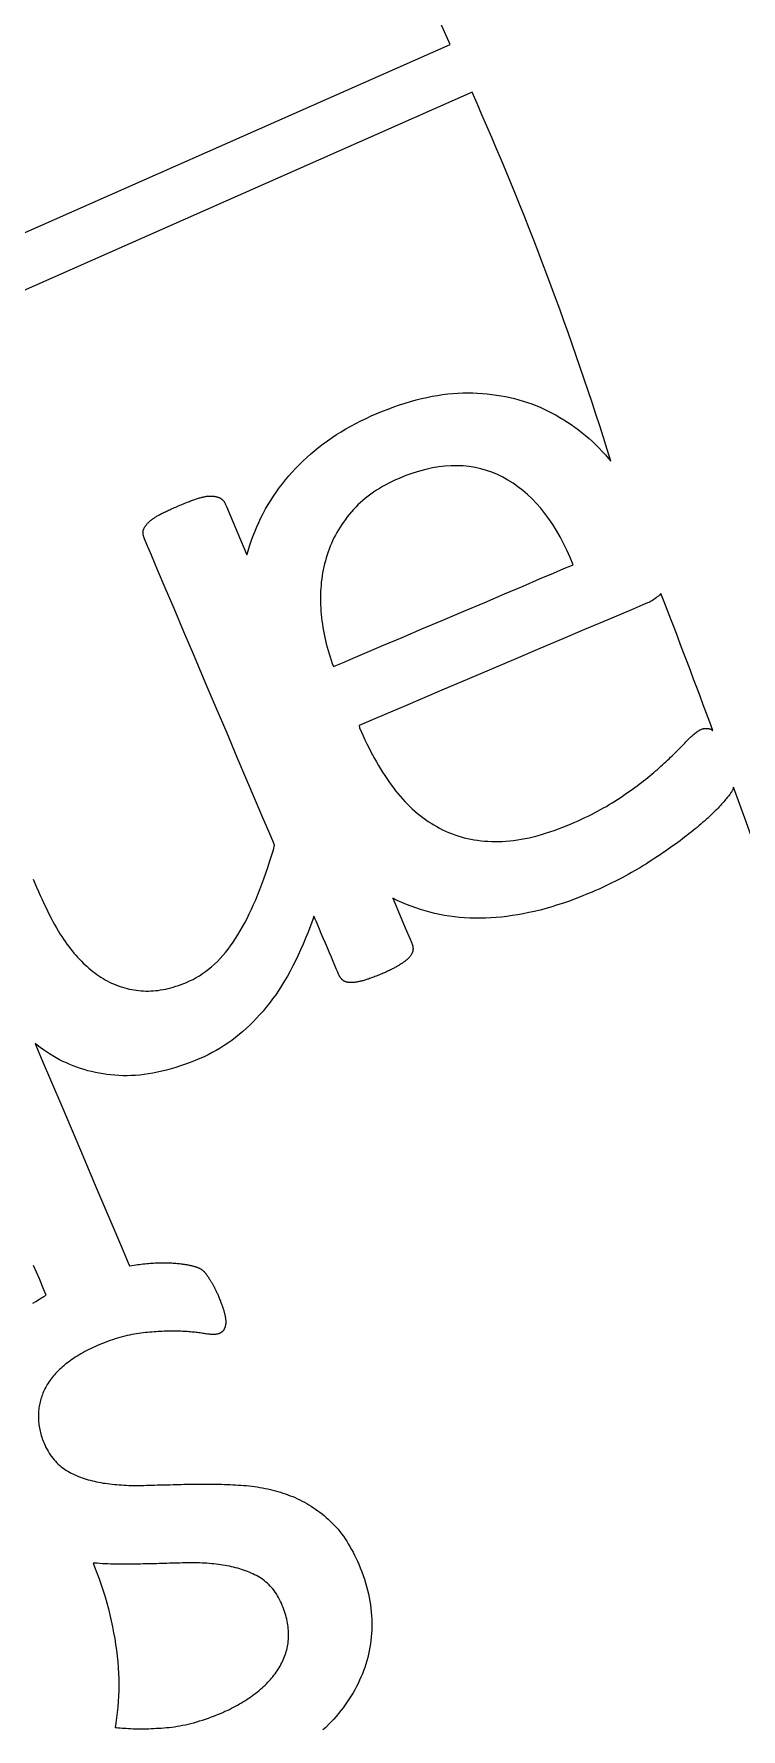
# Model space of a CAD drawing. Header units: millimetres. Extents: x 47 to 159, y 49 to 299.
# Drawn here: x 140.41 to 147.95, y 165.27 to 183.33 of the extents above; entities that cross this region are included whole.
import ezdxf

# ---------------------------------------------------------------- set-up
doc = ezdxf.new("R2010")
doc.units = ezdxf.units.MM

# ---------------------------------------------------------------- blocks, each defined once
blk = doc.blocks.new('angel 01')
for points in [[(27.811, 63.488, 0.036051), (29.696, 83.879, 0.130953), (35.952, 85.712, 0.081074), (34.374, 102.671, 0.071754), (27.521, 130.953, 0.116896), (18.383, 146.555, 0.159235), (13.747, 149.005, 0.318461), (7.102, 157.632, 0.033088)], [(16.672, 131.983), (22.185, 134.42, 0.081951), (15.681, 143.955, 0.066127)], [(17.741, 125.523), (17.766, 125.464), (17.777, 125.438), (17.796, 125.393), (17.816, 125.349), (17.835, 125.306), (17.854, 125.264), (17.874, 125.224), (17.893, 125.185), (17.912, 125.147), (17.931, 125.11), (17.95, 125.074), (17.969, 125.04), (17.988, 125.006), (18.007, 124.974), (18.026, 124.943), (18.045, 124.914), (18.063, 124.885), (18.082, 124.858), (18.1, 124.832), (18.119, 124.807), (18.138, 124.782), (18.156, 124.759), (18.175, 124.736), (18.195, 124.713), (18.214, 124.692), (18.234, 124.67), (18.254, 124.65), (18.274, 124.63), (18.294, 124.611), (18.314, 124.592), (18.335, 124.574), (18.356, 124.557), (18.377, 124.54), (18.398, 124.524), (18.419, 124.508), (18.441, 124.493), (18.463, 124.479), (18.485, 124.465), (18.507, 124.452), (18.53, 124.44), (18.552, 124.428), (18.575, 124.417), (18.598, 124.407), (18.622, 124.397), (18.645, 124.388), (18.669, 124.38), (18.692, 124.372), (18.717, 124.365), (18.741, 124.359), (18.765, 124.353), (18.79, 124.348), (18.815, 124.344), (18.84, 124.34), (18.865, 124.337), (18.89, 124.335), (18.916, 124.333), (18.942, 124.332), (18.968, 124.332), (18.994, 124.333), (19.02, 124.334), (19.046, 124.336), (19.073, 124.339), (19.099, 124.343), (19.126, 124.347), (19.153, 124.353), (19.18, 124.359), (19.207, 124.366), (19.234, 124.373), (19.262, 124.382), (19.289, 124.391), (19.317, 124.401), (19.345, 124.411), (19.373, 124.423), (19.408, 124.439), (19.444, 124.456), (19.478, 124.475), (19.512, 124.495), (19.546, 124.517), (19.578, 124.54), (19.61, 124.565), (19.642, 124.591), (19.673, 124.618), (19.703, 124.647), (19.733, 124.678), (19.762, 124.709), (19.79, 124.742), (19.818, 124.777), (19.845, 124.813), (19.871, 124.851), (19.897, 124.89), (19.923, 124.93), (19.947, 124.972), (19.972, 125.015), (19.996, 125.06), (20.02, 125.106), (20.043, 125.154), (20.066, 125.203), (20.089, 125.253), (20.112, 125.305), (20.134, 125.359), (20.156, 125.413), (20.177, 125.47), (20.199, 125.527), (20.219, 125.587), (20.24, 125.647), (20.26, 125.709), (20.28, 125.773), (20.3, 125.838), (20.312, 125.887), (20.293, 125.934), (20.25, 126.033), (20.189, 126.178), (20.111, 126.362), (20.019, 126.579), (19.916, 126.82), (19.806, 127.079), (19.691, 127.35), (19.575, 127.625), (19.459, 127.897), (19.347, 128.16), (19.243, 128.407), (19.148, 128.63), (19.067, 128.822), (19.001, 128.978), (18.953, 129.089), (18.928, 129.149), (18.923, 129.16), (18.922, 129.164), (18.92, 129.169), (18.918, 129.173), (18.917, 129.178), (18.916, 129.182), (18.915, 129.187), (18.914, 129.191), (18.913, 129.195), (18.912, 129.2), (18.912, 129.204), (18.911, 129.209), (18.911, 129.213), (18.911, 129.217), (18.911, 129.221), (18.912, 129.225), (18.912, 129.23), (18.913, 129.234), (18.913, 129.238), (18.914, 129.242), (18.915, 129.246), (18.917, 129.25), (18.918, 129.255), (18.92, 129.259), (18.922, 129.264), (18.924, 129.268), (18.927, 129.273), (18.93, 129.277), (18.933, 129.282), (18.936, 129.287), (18.939, 129.291), (18.943, 129.296), (18.947, 129.301), (18.951, 129.306), (18.955, 129.311), (18.96, 129.316), (18.965, 129.321), (18.97, 129.326), (18.975, 129.331), (18.98, 129.336), (18.986, 129.341), (18.992, 129.346), (18.998, 129.351), (19.004, 129.356), (19.011, 129.361), (19.018, 129.366), (19.025, 129.371), (19.032, 129.376), (19.039, 129.381), (19.047, 129.385), (19.055, 129.39), (19.063, 129.395), (19.071, 129.4), (19.08, 129.404), (19.089, 129.409), (19.098, 129.414), (19.107, 129.419), (19.117, 129.424), (19.127, 129.429), (19.138, 129.434), (19.149, 129.439), (19.16, 129.445), (19.171, 129.45), (19.183, 129.456), (19.195, 129.461), (19.208, 129.467), (19.221, 129.473), (19.234, 129.479), (19.247, 129.484), (19.261, 129.49), (19.275, 129.497), (19.29, 129.503), (19.304, 129.509), (19.317, 129.514), (19.331, 129.52), (19.344, 129.525), (19.357, 129.53), (19.369, 129.535), (19.382, 129.54), (19.394, 129.545), (19.406, 129.549), (19.417, 129.554), (19.429, 129.558), (19.44, 129.562), (19.451, 129.566), (19.462, 129.57), (19.472, 129.573), (19.482, 129.577), (19.492, 129.58), (19.502, 129.583), (19.512, 129.586), (19.521, 129.589), (19.53, 129.591), (19.539, 129.594), (19.548, 129.596), (19.557, 129.598), (19.565, 129.6), (19.573, 129.601), (19.581, 129.603), (19.589, 129.604), (19.597, 129.605), (19.604, 129.606), (19.612, 129.606), (19.619, 129.607), (19.626, 129.607), (19.633, 129.607), (19.639, 129.606), (19.646, 129.606), (19.652, 129.606), (19.658, 129.605), (19.664, 129.604), (19.67, 129.604), (19.675, 129.603), (19.681, 129.602), (19.686, 129.601), (19.692, 129.6), (19.697, 129.598), (19.702, 129.597), (19.707, 129.596), (19.712, 129.594), (19.716, 129.592), (19.721, 129.591), (19.725, 129.589), (19.729, 129.587), (19.734, 129.585), (19.738, 129.583), (19.741, 129.58), (19.745, 129.578), (19.749, 129.575), (19.752, 129.573), (19.756, 129.57), (19.759, 129.567), (19.762, 129.564), (19.765, 129.561), (19.768, 129.557), (19.771, 129.554), (19.774, 129.55), (19.776, 129.546), (19.779, 129.542), (19.781, 129.538), (19.783, 129.534), (19.786, 129.529), (19.788, 129.525), (19.8, 129.495), (19.846, 129.386), (19.922, 129.208), (20.019, 128.979), (20.031, 129.022), (20.047, 129.074), (20.064, 129.126), (20.082, 129.177), (20.102, 129.227), (20.123, 129.277), (20.145, 129.326), (20.168, 129.374), (20.192, 129.422), (20.218, 129.469), (20.244, 129.515), (20.272, 129.561), (20.301, 129.606), (20.332, 129.65), (20.363, 129.694), (20.396, 129.737), (20.429, 129.779), (20.464, 129.821), (20.501, 129.862), (20.538, 129.903), (20.577, 129.943), (20.616, 129.981), (20.657, 130.019), (20.699, 130.056), (20.742, 130.093), (20.786, 130.128), (20.831, 130.162), (20.878, 130.196), (20.925, 130.229), (20.973, 130.261), (21.023, 130.292), (21.074, 130.322), (21.126, 130.351), (21.178, 130.38), (21.233, 130.407), (21.288, 130.434), (21.344, 130.46), (21.401, 130.485), (21.463, 130.51), (21.524, 130.534), (21.585, 130.557), (21.645, 130.577), (21.704, 130.597), (21.763, 130.614), (21.821, 130.631), (21.879, 130.645), (21.936, 130.658), (21.993, 130.67), (22.049, 130.68), (22.104, 130.688), (22.159, 130.695), (22.213, 130.7), (22.267, 130.704), (22.32, 130.706), (22.373, 130.706), (22.425, 130.706), (22.477, 130.703), (22.528, 130.7), (22.578, 130.695), (22.628, 130.69), (22.678, 130.683), (22.727, 130.675), (22.775, 130.666), (22.823, 130.656), (22.87, 130.645), (22.917, 130.632), (22.963, 130.619), (23.008, 130.604), (23.054, 130.588), (23.098, 130.571), (23.142, 130.553), (23.186, 130.533), (23.228, 130.513), (23.271, 130.491), (23.313, 130.469), (23.354, 130.445), (23.395, 130.42), (23.435, 130.395), (23.474, 130.368), (23.513, 130.34), (23.552, 130.312), (23.59, 130.282), (23.627, 130.251), (23.664, 130.22), (23.7, 130.187), (23.736, 130.153), (23.771, 130.118), (23.805, 130.083), (23.839, 130.046), (23.873, 130.008), (23.897, 129.979, 0.029652), (22.417, 133.91), (16.732, 131.397)], [(30.669, 102.015, 0.06417), (25.204, 126.506), (25.203, 126.502), (25.202, 126.497), (25.2, 126.493), (25.199, 126.488), (25.197, 126.483), (25.195, 126.479), (25.193, 126.474), (25.191, 126.47), (25.189, 126.464), (25.186, 126.459), (25.182, 126.452), (25.177, 126.446), (25.172, 126.438), (25.167, 126.431), (25.161, 126.422), (25.154, 126.413), (25.146, 126.404), (25.138, 126.394), (25.13, 126.383), (25.12, 126.372), (25.111, 126.361), (25.1, 126.349), (25.089, 126.336), (25.077, 126.323), (25.065, 126.309), (25.052, 126.295), (25.039, 126.281), (25.025, 126.266), (25.01, 126.252), (24.995, 126.237), (24.98, 126.222), (24.964, 126.206), (24.947, 126.191), (24.93, 126.175), (24.912, 126.159), (24.894, 126.143), (24.875, 126.127), (24.856, 126.11), (24.836, 126.093), (24.816, 126.076), (24.795, 126.059), (24.774, 126.042), (24.752, 126.024), (24.729, 126.006), (24.706, 125.988), (24.683, 125.971), (24.659, 125.952), (24.635, 125.934), (24.61, 125.916), (24.585, 125.898), (24.559, 125.879), (24.533, 125.861), (24.506, 125.842), (24.479, 125.823), (24.451, 125.804), (24.423, 125.785), (24.394, 125.766), (24.365, 125.747), (24.335, 125.727), (24.305, 125.708), (24.275, 125.688), (24.244, 125.669), (24.212, 125.65), (24.181, 125.631), (24.149, 125.612), (24.116, 125.594), (24.083, 125.575), (24.05, 125.557), (24.016, 125.539), (23.982, 125.521), (23.948, 125.504), (23.913, 125.487), (23.878, 125.47), (23.843, 125.453), (23.807, 125.436), (23.771, 125.419), (23.734, 125.403), (23.697, 125.387), (23.647, 125.366), (23.582, 125.34), (23.518, 125.315), (23.455, 125.291), (23.392, 125.269), (23.329, 125.249), (23.267, 125.23), (23.206, 125.212), (23.145, 125.195), (23.084, 125.18), (23.024, 125.167), (22.964, 125.155), (22.905, 125.144), (22.846, 125.135), (22.788, 125.127), (22.73, 125.12), (22.673, 125.115), (22.616, 125.111), (22.56, 125.109), (22.504, 125.108), (22.448, 125.108), (22.393, 125.11), (22.338, 125.113), (22.284, 125.117), (22.23, 125.123), (22.177, 125.13), (22.124, 125.138), (22.072, 125.148), (22.02, 125.159), (21.969, 125.172), (21.918, 125.186), (21.867, 125.201), (21.817, 125.218), (21.767, 125.236), (21.718, 125.255), (21.67, 125.276), (21.621, 125.298), (21.574, 125.321), (21.572, 125.322), (21.626, 125.195), (21.706, 125.005), (21.757, 124.884), (21.775, 124.842), (21.777, 124.837), (21.779, 124.832), (21.781, 124.827), (21.782, 124.823), (21.784, 124.818), (21.785, 124.814), (21.786, 124.809), (21.787, 124.805), (21.787, 124.8), (21.788, 124.796), (21.788, 124.792), (21.789, 124.788), (21.789, 124.783), (21.789, 124.779), (21.788, 124.775), (21.788, 124.771), (21.788, 124.767), (21.787, 124.763), (21.786, 124.759), (21.785, 124.754), (21.784, 124.75), (21.783, 124.746), (21.781, 124.742), (21.779, 124.738), (21.777, 124.733), (21.775, 124.729), (21.772, 124.725), (21.77, 124.72), (21.767, 124.716), (21.764, 124.712), (21.761, 124.707), (21.757, 124.703), (21.754, 124.698), (21.75, 124.694), (21.746, 124.689), (21.742, 124.685), (21.737, 124.68), (21.733, 124.676), (21.728, 124.671), (21.723, 124.666), (21.717, 124.662), (21.712, 124.657), (21.706, 124.652), (21.7, 124.648), (21.694, 124.643), (21.688, 124.638), (21.681, 124.634), (21.675, 124.629), (21.668, 124.624), (21.661, 124.62), (21.653, 124.615), (21.646, 124.61), (21.638, 124.605), (21.63, 124.601), (21.622, 124.596), (21.613, 124.591), (21.605, 124.586), (21.596, 124.581), (21.586, 124.577), (21.577, 124.572), (21.567, 124.567), (21.558, 124.562), (21.547, 124.557), (21.537, 124.552), (21.526, 124.547), (21.516, 124.542), (21.505, 124.537), (21.493, 124.531), (21.482, 124.526), (21.47, 124.521), (21.458, 124.516), (21.445, 124.511), (21.432, 124.505), (21.419, 124.5), (21.406, 124.495), (21.394, 124.49), (21.382, 124.485), (21.37, 124.48), (21.358, 124.476), (21.347, 124.472), (21.336, 124.468), (21.325, 124.464), (21.314, 124.46), (21.304, 124.457), (21.294, 124.454), (21.284, 124.451), (21.274, 124.448), (21.265, 124.445), (21.256, 124.442), (21.247, 124.44), (21.238, 124.438), (21.229, 124.436), (21.221, 124.434), (21.213, 124.432), (21.205, 124.43), (21.197, 124.429), (21.189, 124.427), (21.182, 124.426), (21.174, 124.425), (21.167, 124.424), (21.16, 124.424), (21.153, 124.423), (21.146, 124.423), (21.14, 124.422), (21.133, 124.422), (21.127, 124.422), (21.121, 124.422), (21.115, 124.423), (21.11, 124.423), (21.104, 124.424), (21.099, 124.424), (21.093, 124.425), (21.088, 124.426), (21.083, 124.427), (21.079, 124.428), (21.074, 124.429), (21.07, 124.431), (21.065, 124.432), (21.061, 124.434), (21.057, 124.436), (21.054, 124.438), (21.05, 124.44), (21.046, 124.442), (21.043, 124.445), (21.04, 124.447), (21.037, 124.45), (21.034, 124.452), (21.031, 124.455), (21.028, 124.458), (21.025, 124.461), (21.023, 124.464), (21.02, 124.467), (21.017, 124.471), (21.015, 124.474), (21.012, 124.478), (21.01, 124.482), (21.007, 124.486), (21.005, 124.49), (21.003, 124.494), (21.001, 124.498), (20.998, 124.503), (20.996, 124.507), (20.995, 124.511), (20.991, 124.521), (20.982, 124.54), (20.971, 124.568), (20.956, 124.603), (20.938, 124.645), (20.919, 124.691), (20.898, 124.74), (20.876, 124.791), (20.854, 124.843), (20.832, 124.895), (20.811, 124.944), (20.791, 124.99), (20.774, 125.032), (20.758, 125.068), (20.746, 125.097), (20.737, 125.117), (20.733, 125.128), (20.719, 125.093), (20.695, 125.025), (20.67, 124.96), (20.644, 124.896), (20.618, 124.833), (20.591, 124.772), (20.564, 124.713), (20.536, 124.655), (20.508, 124.599), (20.479, 124.544), (20.449, 124.491), (20.419, 124.439), (20.388, 124.389), (20.357, 124.34), (20.325, 124.293), (20.292, 124.247), (20.259, 124.203), (20.225, 124.16), (20.191, 124.119), (20.156, 124.08), (20.121, 124.041), (20.085, 124.004), (20.048, 123.968), (20.011, 123.933), (19.973, 123.899), (19.934, 123.867), (19.895, 123.836), (19.856, 123.806), (19.815, 123.777), (19.774, 123.75), (19.733, 123.724), (19.691, 123.699), (19.648, 123.676), (19.605, 123.653), (19.561, 123.632), (19.516, 123.612), (19.465, 123.591), (19.413, 123.571), (19.362, 123.551), (19.311, 123.534), (19.261, 123.518), (19.211, 123.503), (19.162, 123.489), (19.113, 123.477), (19.065, 123.466), (19.017, 123.457), (18.97, 123.449), (18.923, 123.442), (18.877, 123.437), (18.832, 123.433), (18.786, 123.43), (18.742, 123.429), (18.698, 123.429), (18.654, 123.431), (18.611, 123.434), (18.568, 123.438), (18.526, 123.443), (18.485, 123.449), (18.444, 123.456), (18.403, 123.464), (18.363, 123.473), (18.323, 123.483), (18.284, 123.494), (18.245, 123.506), (18.206, 123.519), (18.168, 123.533), (18.131, 123.549), (18.094, 123.565), (18.058, 123.582), (18.022, 123.6), (17.986, 123.62), (17.951, 123.64), (17.916, 123.661), (17.882, 123.683), (17.849, 123.706), (17.815, 123.73), (17.783, 123.755), (17.76, 123.773), (17.827, 123.615), (18.044, 123.105), (18.243, 122.635), (18.42, 122.219), (18.567, 121.871), (18.68, 121.606), (18.752, 121.436), (18.766, 121.403), (18.772, 121.404), (18.793, 121.407), (18.813, 121.41), (18.833, 121.413), (18.853, 121.416), (18.873, 121.419), (18.892, 121.421), (18.912, 121.423), (18.931, 121.425), (18.95, 121.427), (18.969, 121.429), (18.987, 121.43), (19.005, 121.432), (19.023, 121.433), (19.041, 121.434), (19.058, 121.434), (19.075, 121.435), (19.092, 121.436), (19.109, 121.436), (19.125, 121.436), (19.141, 121.436), (19.157, 121.436), (19.173, 121.436), (19.188, 121.435), (19.203, 121.435), (19.218, 121.434), (19.233, 121.433), (19.247, 121.432), (19.261, 121.431), (19.275, 121.429), (19.288, 121.428), (19.301, 121.427), (19.313, 121.425), (19.325, 121.424), (19.337, 121.422), (19.348, 121.421), (19.359, 121.419), (19.37, 121.417), (19.38, 121.416), (19.39, 121.414), (19.4, 121.412), (19.409, 121.41), (19.418, 121.408), (19.427, 121.406), (19.435, 121.404), (19.443, 121.402), (19.45, 121.4), (19.458, 121.398), (19.465, 121.396), (19.472, 121.394), (19.478, 121.391), (19.485, 121.389), (19.491, 121.387), (19.496, 121.385), (19.502, 121.382), (19.507, 121.38), (19.512, 121.378), (19.517, 121.375), (19.522, 121.373), (19.526, 121.37), (19.53, 121.368), (19.534, 121.365), (19.537, 121.362), (19.541, 121.36), (19.544, 121.357), (19.548, 121.354), (19.551, 121.351), (19.554, 121.348), (19.558, 121.345), (19.561, 121.342), (19.564, 121.339), (19.567, 121.335), (19.57, 121.332), (19.573, 121.328), (19.576, 121.325), (19.579, 121.321), (19.582, 121.318), (19.585, 121.314), (19.588, 121.31), (19.591, 121.306), (19.593, 121.302), (19.596, 121.298), (19.599, 121.294), (19.602, 121.289), (19.605, 121.285), (19.608, 121.28), (19.611, 121.276), (19.614, 121.271), (19.617, 121.266), (19.62, 121.261), (19.623, 121.256), (19.627, 121.25), (19.63, 121.245), (19.633, 121.24), (19.637, 121.234), (19.64, 121.228), (19.643, 121.223), (19.647, 121.217), (19.651, 121.211), (19.654, 121.204), (19.658, 121.198), (19.662, 121.191), (19.665, 121.185), (19.669, 121.178), (19.673, 121.17), (19.676, 121.163), (19.68, 121.156), (19.684, 121.148), (19.688, 121.14), (19.692, 121.132), (19.695, 121.124), (19.699, 121.115), (19.703, 121.107), (19.707, 121.098), (19.711, 121.089), (19.715, 121.08), (19.719, 121.07), (19.723, 121.06), (19.727, 121.051), (19.731, 121.041), (19.735, 121.032), (19.738, 121.023), (19.742, 121.013), (19.745, 121.004), (19.748, 120.996), (19.752, 120.987), (19.755, 120.978), (19.758, 120.97), (19.76, 120.961), (19.763, 120.953), (19.766, 120.945), (19.768, 120.937), (19.771, 120.929), (19.773, 120.921), (19.775, 120.914), (19.777, 120.906), (19.779, 120.899), (19.781, 120.892), (19.782, 120.885), (19.784, 120.878), (19.785, 120.871), (19.787, 120.864), (19.788, 120.857), (19.789, 120.851), (19.79, 120.845), (19.791, 120.838), (19.791, 120.832), (19.792, 120.826), (19.792, 120.82), (19.792, 120.814), (19.793, 120.809), (19.793, 120.803), (19.792, 120.797), (19.792, 120.792), (19.792, 120.787), (19.791, 120.782), (19.791, 120.777), (19.79, 120.772), (19.789, 120.767), (19.788, 120.763), (19.787, 120.758), (19.786, 120.754), (19.785, 120.75), (19.784, 120.746), (19.782, 120.742), (19.781, 120.738), (19.779, 120.734), (19.777, 120.731), (19.776, 120.727), (19.774, 120.724), (19.771, 120.721), (19.769, 120.718), (19.767, 120.715), (19.765, 120.712), (19.762, 120.709), (19.76, 120.706), (19.757, 120.704), (19.754, 120.701), (19.752, 120.699), (19.749, 120.696), (19.746, 120.694), (19.743, 120.692), (19.74, 120.69), (19.737, 120.688), (19.734, 120.686), (19.73, 120.685), (19.727, 120.683), (19.723, 120.681), (19.718, 120.679), (19.712, 120.678), (19.705, 120.676), (19.699, 120.675), (19.691, 120.674), (19.684, 120.673), (19.676, 120.672), (19.667, 120.672), (19.659, 120.672), (19.649, 120.672), (19.64, 120.672), (19.63, 120.673), (19.619, 120.674), (19.608, 120.675), (19.597, 120.676), (19.585, 120.678), (19.573, 120.68), (19.561, 120.682), (19.548, 120.684), (19.535, 120.686), (19.521, 120.688), (19.507, 120.69), (19.493, 120.692), (19.478, 120.694), (19.463, 120.695), (19.448, 120.697), (19.432, 120.698), (19.416, 120.699), (19.4, 120.701), (19.383, 120.702), (19.366, 120.703), (19.349, 120.704), (19.331, 120.705), (19.313, 120.706), (19.295, 120.706), (19.276, 120.707), (19.257, 120.707), (19.237, 120.707), (19.218, 120.708), (19.198, 120.707), (19.178, 120.707), (19.157, 120.707), (19.136, 120.706), (19.115, 120.705), (19.094, 120.704), (19.072, 120.703), (19.05, 120.701), (19.028, 120.7), (19.006, 120.698), (18.983, 120.696), (18.96, 120.694), (18.936, 120.692), (18.913, 120.689), (18.889, 120.687), (18.865, 120.684), (18.84, 120.68), (18.816, 120.676), (18.791, 120.671), (18.766, 120.666), (18.741, 120.661), (18.716, 120.654), (18.69, 120.648), (18.665, 120.641), (18.639, 120.633), (18.613, 120.625), (18.586, 120.616), (18.56, 120.607), (18.533, 120.597), (18.507, 120.587), (18.48, 120.577), (18.452, 120.565), (18.427, 120.555), (18.403, 120.544), (18.38, 120.533), (18.357, 120.522), (18.334, 120.511), (18.312, 120.5), (18.29, 120.489), (18.269, 120.477), (18.249, 120.465), (18.228, 120.453), (18.209, 120.441), (18.189, 120.429), (18.17, 120.417), (18.152, 120.404), (18.134, 120.391), (18.116, 120.378), (18.099, 120.365), (18.083, 120.352), (18.067, 120.338), (18.051, 120.325), (18.036, 120.311), (18.021, 120.297), (18.007, 120.283), (17.993, 120.27), (17.98, 120.255), (17.967, 120.241), (17.955, 120.227), (17.943, 120.213), (17.932, 120.198), (17.921, 120.184), (17.911, 120.169), (17.901, 120.154), (17.891, 120.139), (17.882, 120.124), (17.874, 120.109), (17.866, 120.094), (17.859, 120.079), (17.852, 120.063), (17.845, 120.048), (17.839, 120.033), (17.833, 120.017), (17.828, 120.001), (17.823, 119.986), (17.818, 119.97), (17.814, 119.954), (17.81, 119.938), (17.807, 119.922), (17.804, 119.906), (17.802, 119.89), (17.8, 119.874), (17.798, 119.857), (17.797, 119.841), (17.796, 119.825), (17.796, 119.808), (17.796, 119.791), (17.796, 119.775), (17.797, 119.758), (17.798, 119.742), (17.8, 119.725), (17.802, 119.709), (17.804, 119.692), (17.807, 119.676), (17.81, 119.66), (17.814, 119.643), (17.818, 119.627), (17.822, 119.61), (17.827, 119.594), (17.832, 119.578), (17.837, 119.561), (17.843, 119.545), (17.85, 119.529), (17.857, 119.512), (17.867, 119.49), (17.877, 119.468), (17.888, 119.447), (17.899, 119.427), (17.911, 119.407), (17.923, 119.388), (17.936, 119.37), (17.949, 119.353), (17.963, 119.336), (17.977, 119.32), (17.992, 119.304), (18.007, 119.29), (18.023, 119.275), (18.039, 119.262), (18.056, 119.249), (18.073, 119.237), (18.09, 119.226), (18.108, 119.215), (18.127, 119.205), (18.145, 119.195), (18.164, 119.186), (18.184, 119.177), (18.203, 119.168), (18.223, 119.16), (18.243, 119.152), (18.264, 119.144), (18.285, 119.137), (18.306, 119.13), (18.327, 119.124), (18.349, 119.118), (18.371, 119.112), (18.393, 119.107), (18.416, 119.102), (18.439, 119.097), (18.462, 119.093), (18.485, 119.089), (18.509, 119.086), (18.533, 119.082), (18.557, 119.079), (18.582, 119.077), (18.607, 119.074), (18.631, 119.072), (18.657, 119.07), (18.682, 119.068), (18.708, 119.067), (18.734, 119.065), (18.76, 119.064), (18.786, 119.064), (18.813, 119.063), (18.839, 119.063), (18.867, 119.063), (18.894, 119.063), (18.921, 119.064), (18.949, 119.065), (18.977, 119.065), (19.005, 119.066), (19.033, 119.067), (19.061, 119.068), (19.089, 119.068), (19.117, 119.069), (19.146, 119.07), (19.174, 119.071), (19.202, 119.071), (19.231, 119.072), (19.259, 119.073), (19.288, 119.073), (19.316, 119.074), (19.345, 119.075), (19.374, 119.075), (19.403, 119.076), (19.432, 119.076), (19.46, 119.077), (19.489, 119.077), (19.518, 119.078), (19.547, 119.078), (19.576, 119.078), (19.605, 119.078), (19.634, 119.078), (19.663, 119.077), (19.692, 119.077), (19.722, 119.076), (19.751, 119.075), (19.78, 119.074), (19.809, 119.073), (19.838, 119.072), (19.868, 119.071), (19.897, 119.069), (19.926, 119.067), (19.955, 119.066), (19.985, 119.064), (20.014, 119.061), (20.043, 119.058), (20.071, 119.055), (20.1, 119.051), (20.128, 119.047), (20.157, 119.042), (20.185, 119.037), (20.212, 119.032), (20.24, 119.026), (20.268, 119.02), (20.295, 119.013), (20.322, 119.006), (20.349, 118.998), (20.375, 118.99), (20.402, 118.982), (20.428, 118.973), (20.455, 118.964), (20.48, 118.954), (20.506, 118.944), (20.532, 118.933), (20.557, 118.922), (20.582, 118.91), (20.607, 118.897), (20.631, 118.884), (20.655, 118.87), (20.679, 118.856), (20.703, 118.841), (20.727, 118.826), (20.75, 118.81), (20.773, 118.794), (20.796, 118.777), (20.819, 118.759), (20.841, 118.741), (20.863, 118.722), (20.885, 118.703), (20.906, 118.683), (20.928, 118.662), (20.948, 118.641), (20.969, 118.619), (20.989, 118.596), (21.008, 118.572), (21.027, 118.547), (21.046, 118.522), (21.064, 118.495), (21.082, 118.468), (21.099, 118.44), (21.116, 118.412), (21.133, 118.382), (21.149, 118.352), (21.165, 118.321), (21.18, 118.29), (21.195, 118.257), (21.21, 118.224), (21.226, 118.184), (21.242, 118.144), (21.256, 118.104), (21.27, 118.064), (21.282, 118.025), (21.293, 117.985), (21.304, 117.946), (21.313, 117.907), (21.321, 117.868), (21.328, 117.829), (21.334, 117.79), (21.34, 117.752), (21.344, 117.713), (21.347, 117.675), (21.349, 117.637), (21.35, 117.599), (21.35, 117.561), (21.348, 117.523), (21.346, 117.485), (21.343, 117.448), (21.339, 117.411), (21.335, 117.374), (21.329, 117.338), (21.322, 117.301), (21.314, 117.265), (21.306, 117.23), (21.296, 117.194), (21.286, 117.159), (21.274, 117.124), (21.262, 117.089), (21.249, 117.055), (21.234, 117.021), (21.219, 116.987), (21.203, 116.953), (21.186, 116.92), (21.168, 116.886), (21.149, 116.853), (21.13, 116.821), (21.109, 116.789), (21.088, 116.757), (21.066, 116.725), (21.043, 116.694), (21.019, 116.663), (20.994, 116.633), (20.969, 116.602), (20.943, 116.573), (20.915, 116.543), (20.887, 116.514), (20.859, 116.485), (20.829, 116.457)]]:
    blk.add_lwpolyline(points, format="xyb")
for points in [[(23.495, 128.874), (23.463, 128.953), (23.428, 129.029), (23.393, 129.102), (23.356, 129.172), (23.317, 129.239), (23.278, 129.303), (23.236, 129.364), (23.193, 129.421), (23.149, 129.476), (23.104, 129.528), (23.057, 129.577), (23.008, 129.623), (22.958, 129.666), (22.907, 129.706), (22.854, 129.743), (22.799, 129.777), (22.744, 129.808), (22.687, 129.836), (22.629, 129.86), (22.57, 129.88), (22.51, 129.897), (22.449, 129.911), (22.387, 129.921), (22.324, 129.927), (22.26, 129.93), (22.195, 129.929), (22.129, 129.925), (22.062, 129.917), (21.995, 129.906), (21.926, 129.89), (21.856, 129.872), (21.785, 129.85), (21.713, 129.824), (21.64, 129.795), (21.603, 129.778), (21.567, 129.761), (21.532, 129.744), (21.497, 129.726), (21.464, 129.707), (21.431, 129.688), (21.399, 129.668), (21.368, 129.648), (21.339, 129.627), (21.309, 129.605), (21.281, 129.583), (21.254, 129.56), (21.228, 129.537), (21.202, 129.513), (21.178, 129.488), (21.154, 129.463), (21.131, 129.437), (21.109, 129.411), (21.088, 129.384), (21.068, 129.357), (21.048, 129.33), (21.029, 129.303), (21.011, 129.275), (20.994, 129.247), (20.977, 129.218), (20.961, 129.189), (20.946, 129.16), (20.932, 129.131), (20.919, 129.101), (20.906, 129.071), (20.894, 129.041), (20.883, 129.011), (20.872, 128.98), (20.863, 128.949), (20.854, 128.917), (20.846, 128.885), (20.838, 128.853), (20.832, 128.821), (20.825, 128.789), (20.82, 128.756), (20.815, 128.723), (20.811, 128.69), (20.808, 128.657), (20.806, 128.623), (20.804, 128.589), (20.802, 128.555), (20.802, 128.521), (20.802, 128.486), (20.803, 128.452), (20.805, 128.416), (20.807, 128.381), (20.81, 128.346), (20.813, 128.311), (20.818, 128.276), (20.822, 128.24), (20.828, 128.205), (20.834, 128.17), (20.841, 128.135), (20.848, 128.101), (20.856, 128.066), (20.864, 128.031), (20.873, 127.996), (20.883, 127.962), (20.893, 127.927), (20.904, 127.893), (20.916, 127.859), (20.928, 127.824), (20.941, 127.79), (20.966, 127.801), (21.038, 127.831), (21.151, 127.879), (21.298, 127.942), (21.474, 128.016), (21.671, 128.1), (21.883, 128.19), (22.105, 128.284), (22.33, 128.38), (22.552, 128.474), (22.765, 128.564), (22.962, 128.648), (23.137, 128.723), (23.285, 128.785), (23.397, 128.833), (23.47, 128.864)], [(18.38, 118.235), (18.395, 118.197), (18.42, 118.132), (18.443, 118.067), (18.465, 118.003), (18.486, 117.939), (18.506, 117.875), (18.525, 117.811), (18.542, 117.747), (18.558, 117.684), (18.572, 117.62), (18.586, 117.557), (18.598, 117.494), (18.609, 117.431), (18.619, 117.369), (18.628, 117.306), (18.635, 117.244), (18.641, 117.182), (18.646, 117.12), (18.65, 117.059), (18.652, 116.998), (18.653, 116.938), (18.652, 116.878), (18.651, 116.819), (18.647, 116.76), (18.643, 116.701), (18.637, 116.643), (18.63, 116.585), (18.622, 116.528), (18.614, 116.484), (18.627, 116.483), (18.647, 116.481), (18.668, 116.48), (18.69, 116.478), (18.711, 116.476), (18.733, 116.475), (18.756, 116.473), (18.778, 116.472), (18.802, 116.471), (18.825, 116.47), (18.849, 116.47), (18.873, 116.47), (18.897, 116.47), (18.922, 116.47), (18.947, 116.47), (18.973, 116.471), (18.998, 116.472), (19.024, 116.473), (19.051, 116.475), (19.078, 116.476), (19.105, 116.478), (19.132, 116.48), (19.16, 116.483), (19.188, 116.485), (19.217, 116.488), (19.245, 116.492), (19.274, 116.496), (19.303, 116.501), (19.333, 116.507), (19.362, 116.513), (19.392, 116.519), (19.422, 116.527), (19.453, 116.535), (19.483, 116.543), (19.514, 116.553), (19.545, 116.563), (19.576, 116.573), (19.608, 116.584), (19.64, 116.596), (19.672, 116.608), (19.704, 116.621), (19.736, 116.634), (19.76, 116.645), (19.784, 116.656), (19.808, 116.666), (19.831, 116.677), (19.853, 116.689), (19.876, 116.7), (19.898, 116.711), (19.919, 116.723), (19.94, 116.735), (19.961, 116.747), (19.982, 116.759), (20.002, 116.772), (20.021, 116.785), (20.04, 116.797), (20.059, 116.81), (20.078, 116.824), (20.096, 116.837), (20.113, 116.85), (20.131, 116.864), (20.148, 116.878), (20.164, 116.892), (20.18, 116.906), (20.196, 116.921), (20.211, 116.935), (20.226, 116.95), (20.24, 116.965), (20.254, 116.98), (20.268, 116.995), (20.281, 117.01), (20.294, 117.025), (20.306, 117.041), (20.318, 117.057), (20.33, 117.072), (20.341, 117.088), (20.352, 117.104), (20.362, 117.121), (20.372, 117.137), (20.381, 117.154), (20.39, 117.171), (20.398, 117.188), (20.406, 117.205), (20.413, 117.222), (20.42, 117.239), (20.427, 117.257), (20.432, 117.274), (20.438, 117.292), (20.442, 117.31), (20.447, 117.328), (20.45, 117.347), (20.454, 117.365), (20.457, 117.384), (20.459, 117.403), (20.461, 117.422), (20.462, 117.441), (20.462, 117.46), (20.463, 117.479), (20.462, 117.498), (20.461, 117.518), (20.459, 117.537), (20.457, 117.557), (20.454, 117.577), (20.451, 117.597), (20.447, 117.618), (20.443, 117.638), (20.438, 117.659), (20.432, 117.679), (20.426, 117.7), (20.419, 117.721), (20.411, 117.742), (20.403, 117.764), (20.395, 117.785), (20.386, 117.807), (20.376, 117.828), (20.366, 117.849), (20.355, 117.869), (20.344, 117.888), (20.332, 117.907), (20.32, 117.925), (20.307, 117.943), (20.294, 117.96), (20.28, 117.976), (20.266, 117.991), (20.252, 118.006), (20.237, 118.021), (20.221, 118.034), (20.205, 118.047), (20.189, 118.059), (20.172, 118.071), (20.155, 118.082), (20.137, 118.092), (20.119, 118.102), (20.1, 118.112), (20.082, 118.121), (20.062, 118.129), (20.043, 118.138), (20.023, 118.146), (20.003, 118.153), (19.983, 118.161), (19.962, 118.168), (19.941, 118.174), (19.92, 118.181), (19.898, 118.186), (19.876, 118.192), (19.854, 118.197), (19.831, 118.202), (19.808, 118.206), (19.785, 118.21), (19.761, 118.214), (19.738, 118.217), (19.714, 118.22), (19.689, 118.223), (19.665, 118.226), (19.64, 118.228), (19.616, 118.231), (19.591, 118.233), (19.565, 118.234), (19.54, 118.236), (19.514, 118.237), (19.489, 118.238), (19.463, 118.238), (19.436, 118.239), (19.41, 118.239), (19.384, 118.238), (19.357, 118.238), (19.33, 118.237), (19.303, 118.236), (19.275, 118.236), (19.248, 118.235), (19.221, 118.234), (19.193, 118.233), (19.165, 118.232), (19.138, 118.232), (19.11, 118.231), (19.082, 118.23), (19.054, 118.229), (19.026, 118.229), (18.998, 118.228), (18.969, 118.227), (18.941, 118.226), (18.912, 118.226), (18.884, 118.225), (18.855, 118.225), (18.826, 118.224), (18.797, 118.223), (18.768, 118.223), (18.739, 118.223), (18.71, 118.223), (18.681, 118.223), (18.652, 118.223), (18.624, 118.224), (18.595, 118.225), (18.566, 118.225), (18.537, 118.227), (18.508, 118.228), (18.479, 118.229), (18.45, 118.231), (18.421, 118.233), (18.392, 118.234)]]:
    blk.add_lwpolyline(points, close=True)
blk.add_lwpolyline([(24.43, 128.569), (24.424, 128.562), (24.414, 128.551), (24.403, 128.541), (24.391, 128.531), (24.38, 128.521), (24.367, 128.512), (24.355, 128.503), (24.342, 128.495), (24.328, 128.488), (24.315, 128.48), (24.3, 128.474), (24.287, 128.468), (24.238, 128.447), (24.14, 128.405), (23.999, 128.345), (23.822, 128.27), (23.615, 128.183), (23.385, 128.085), (23.139, 127.981), (22.883, 127.872), (22.623, 127.762), (22.367, 127.653), (22.121, 127.548), (21.89, 127.45), (21.683, 127.362), (21.505, 127.287), (21.363, 127.227), (21.263, 127.184), (21.213, 127.163), (21.219, 127.135), (21.238, 127.092), (21.257, 127.05), (21.276, 127.008), (21.296, 126.967), (21.316, 126.927), (21.336, 126.887), (21.357, 126.848), (21.378, 126.81), (21.399, 126.773), (21.421, 126.736), (21.442, 126.7), (21.464, 126.665), (21.487, 126.63), (21.509, 126.596), (21.532, 126.563), (21.556, 126.53), (21.579, 126.498), (21.603, 126.467), (21.627, 126.437), (21.652, 126.408), (21.677, 126.379), (21.702, 126.351), (21.728, 126.324), (21.755, 126.298), (21.781, 126.273), (21.809, 126.249), (21.836, 126.225), (21.864, 126.203), (21.893, 126.181), (21.922, 126.16), (21.951, 126.14), (21.981, 126.12), (22.011, 126.102), (22.041, 126.084), (22.072, 126.067), (22.104, 126.051), (22.136, 126.036), (22.168, 126.022), (22.2, 126.009), (22.234, 125.997), (22.267, 125.986), (22.301, 125.975), (22.335, 125.966), (22.37, 125.958), (22.405, 125.95), (22.441, 125.944), (22.477, 125.938), (22.513, 125.934), (22.55, 125.93), (22.587, 125.928), (22.625, 125.926), (22.663, 125.925), (22.701, 125.925), (22.74, 125.927), (22.779, 125.929), (22.819, 125.932), (22.86, 125.937), (22.901, 125.943), (22.942, 125.949), (22.984, 125.957), (23.027, 125.966), (23.07, 125.976), (23.113, 125.987), (23.157, 126), (23.202, 126.013), (23.247, 126.028), (23.292, 126.043), (23.338, 126.06), (23.385, 126.078), (23.432, 126.097), (23.475, 126.115), (23.512, 126.131), (23.549, 126.147), (23.585, 126.164), (23.62, 126.18), (23.655, 126.197), (23.689, 126.214), (23.722, 126.231), (23.755, 126.248), (23.787, 126.265), (23.818, 126.283), (23.849, 126.3), (23.88, 126.318), (23.91, 126.336), (23.939, 126.354), (23.967, 126.372), (23.995, 126.391), (24.022, 126.409), (24.049, 126.428), (24.075, 126.446), (24.101, 126.464), (24.127, 126.483), (24.151, 126.501), (24.176, 126.519), (24.2, 126.537), (24.223, 126.555), (24.246, 126.572), (24.268, 126.59), (24.29, 126.608), (24.312, 126.625), (24.333, 126.642), (24.353, 126.66), (24.373, 126.677), (24.393, 126.694), (24.412, 126.711), (24.43, 126.728), (24.448, 126.744), (24.466, 126.76), (24.483, 126.776), (24.5, 126.792), (24.517, 126.808), (24.533, 126.823), (24.549, 126.838), (24.564, 126.853), (24.579, 126.867), (24.594, 126.882), (24.608, 126.896), (24.622, 126.909), (24.635, 126.923), (24.648, 126.936), (24.661, 126.949), (24.673, 126.962), (24.685, 126.974), (24.696, 126.986), (24.707, 126.998), (24.718, 127.009), (24.729, 127.02), (24.739, 127.03), (24.749, 127.04), (24.759, 127.049), (24.769, 127.058), (24.778, 127.066), (24.788, 127.074), (24.797, 127.081), (24.805, 127.088), (24.814, 127.094), (24.822, 127.1), (24.83, 127.105), (24.838, 127.109), (24.846, 127.114), (24.853, 127.117), (24.86, 127.12), (24.864, 127.122), (24.868, 127.123), (24.872, 127.125), (24.876, 127.126), (24.88, 127.127), (24.884, 127.128), (24.888, 127.129), (24.893, 127.13), (24.897, 127.13), (24.901, 127.131), (24.905, 127.131), (24.909, 127.131), (24.913, 127.131), (24.917, 127.131), (24.921, 127.131), (24.925, 127.131), (24.929, 127.13), (24.933, 127.13), (24.938, 127.129), (24.942, 127.128), (24.946, 127.127), (24.95, 127.125), (24.954, 127.124), (24.957, 127.122), (24.961, 127.121), (24.965, 127.119), (24.969, 127.117), (24.973, 127.115), (24.976, 127.112), (24.98, 127.11), (24.984, 127.107), (24.984, 127.107, 0.003981)], format="xyb", close=True)
blk.add_lwpolyline([(17.736, 121.004), (17.774, 121.028), (17.813, 121.052), (17.854, 121.076), (17.88, 121.09), (17.855, 121.149), (17.806, 121.265), (17.745, 121.408)])

msp = doc.modelspace()

# ---------------------------------------------------------------- block references
msp.add_blockref('angel 01', (122.661, 48.801))

doc.saveas('drawing.dxf')
